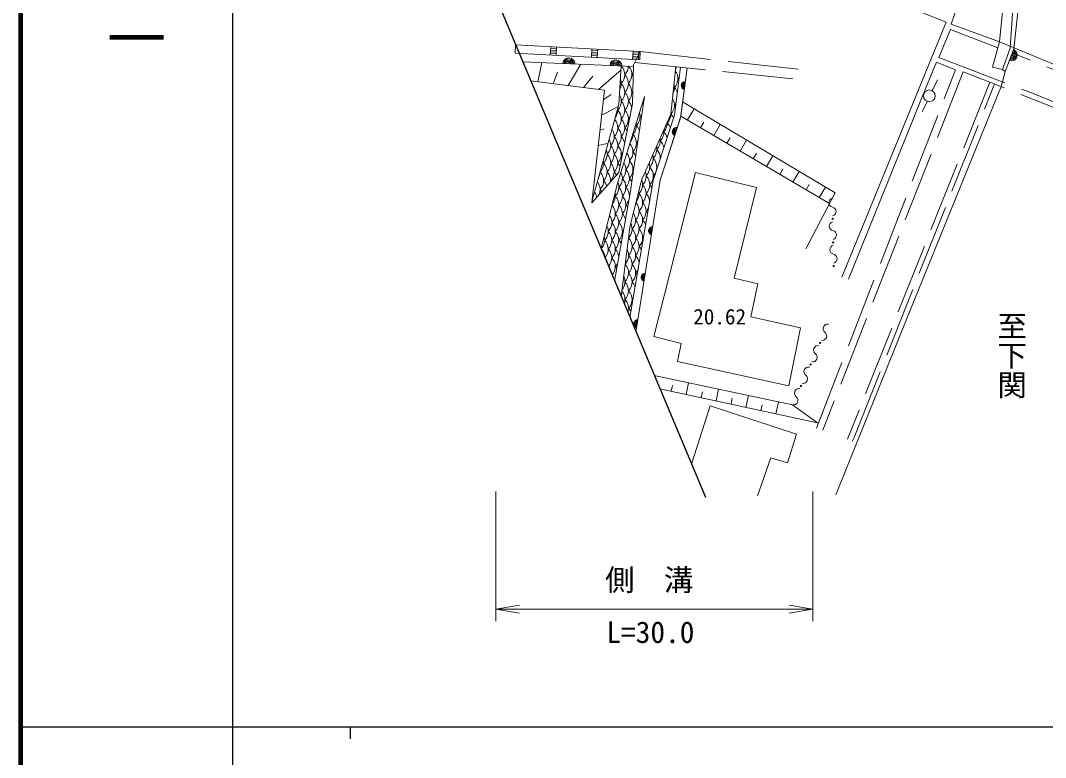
# Model space of a CAD drawing. Units: millimetres, scale not verified. Extents: x 40000 to 680000, y 20000 to 380000.
# Drawn here: x 40000 to 127037, y 202409 to 265006 of the extents above; entities that cross this region are included whole.
import ezdxf
from ezdxf.enums import TextEntityAlignment as Align

# ---------------------------------------------------------------- set-up
doc = ezdxf.new("R2010")
doc.units = ezdxf.units.MM
doc.header["$LTSCALE"] = 1000
doc.linetypes.add('DASHED', pattern=[7.5, 6, -1.5])
for name, color, linetype, lineweight in [('M-BMK-OTRS', 5, 'Continuous', 25), ('M-STR-HTXT', 7, 'Continuous', 13), ('M-TTL', 2, 'Continuous', 140), ('M-TTL-BAND', 7, 'Continuous', 25), ('M-WORK', 1, 'Continuous', 13)]:
    doc.layers.add(name, color=color, linetype=linetype, lineweight=lineweight)
doc.styles.add('@ＭＳ ゴシック', font='')
doc.styles.add('ＭＳ ゴシック', font='')
doc.styles.get('@ＭＳ ゴシック').set_extended_font_data('@MS Gothic')
doc.styles.get('ＭＳ ゴシック').set_extended_font_data('MS Gothic')

# ---------------------------------------------------------------- blocks, each defined once
blk = doc.blocks.new('open_arrow')
at = {"color": 0, "linetype": 'Continuous', "lineweight": -2}
blk.add_lwpolyline([(7.5, 1.25), (0, 0), (7.5, -1.25)], dxfattribs=at)

msp = doc.modelspace()

# ---------------------------------------------------------------- linework, layer by layer
at = {"layer": 'M-BMK-OTRS'}
msp.add_line((77485, 273828), (98154, 224509), dxfattribs=at)
at = {"layer": 'M-STR-HTXT'}
for p, q in [((80369, 225000), (80369, 214000)), ((107270, 225000), (107270, 214000)), ((80369, 215000), (107270, 215000))]:
    msp.add_line(p, q, dxfattribs=at)
at = {"layer": 'M-TTL'}
msp.add_line((40000, 380000), (40000, 20000), dxfattribs=at)
at = {"layer": 'M-TTL-BAND'}
for p, q in [((58000, 370000), (58000, 20000)), ((40000, 205000), (579000, 205000)), ((68000, 205000), (68000, 204000))]:
    msp.add_line(p, q, dxfattribs=at)
at = {"layer": 'M-WORK'}
for p, q in [((110446, 268103), (118603, 264874)), ((123136, 263195), (123493, 266987)), ((124323, 266872), (124030, 262646)), ((118603, 264874), (109746, 243198)), ((118963, 264231), (117984, 261868)), ((82028, 262938), (81991, 262239)), ((82028, 262938), (92627, 262368)), ((122536, 261050), (123136, 263195)), ((81991, 262239), (92589, 261669)), ((85024, 262777), (84987, 262078)), ((84994, 262217), (85493, 262191)), ((85002, 262357), (85501, 262330)), ((85009, 262497), (85508, 262470)), ((85017, 262637), (85516, 262610)), ((85486, 262051), (85523, 262750)), ((88519, 262589), (88482, 261890)), ((88489, 262030), (88988, 262003)), ((88497, 262170), (88996, 262143)), ((88504, 262309), (89003, 262282)), ((88512, 262449), (89011, 262422)), ((88981, 261863), (89018, 262562)), ((92014, 262401), (91976, 261702)), ((91999, 262122), (92498, 262095)), ((92007, 262261), (92506, 262235)), ((92062, 261234), (92627, 262368)), ((92476, 261675), (92513, 262374)), ((92627, 262368), (92589, 261669)), ((124030, 262646), (123378, 260833)), ((92058, 261107), (82652, 261499)), ((83934, 259804), (84274, 261430)), ((86513, 259471), (87568, 261293)), ((91014, 261150), (90819, 257859)), ((91968, 257934), (92062, 261234)), ((91984, 261842), (92483, 261815)), ((91991, 261982), (92491, 261955)), ((117791, 261477), (116872, 259274)), ((119400, 260806), (117791, 261477)), ((85224, 259637), (85600, 260621)), ((87802, 259304), (88607, 260291)), ((89092, 259138), (90995, 260829)), ((95229, 257056), (95634, 261075)), ((95532, 256961), (96033, 261033)), ((96606, 260974), (96042, 256727)), ((123378, 260833), (122536, 261050)), ((123262, 259396), (123600, 260672)), ((123600, 260672), (123378, 260833)), ((83310, 259884), (89576, 259076)), ((115219, 239549), (123262, 259396)), ((117417, 259031), (117880, 259959)), ((89576, 259076), (88528, 249522)), ((89487, 258268), (90151, 258714)), ((92984, 258542), (90686, 251193)), ((91749, 250161), (92984, 258542)), ((116872, 259274), (110315, 243028)), ((90819, 257859), (88550, 249720)), ((89345, 256976), (90770, 257699)), ((90811, 252086), (91968, 257934)), ((96223, 258090), (109173, 250375)), ((117004, 258154), (116552, 257284)), ((92743, 251458), (95229, 257056)), ((93713, 251407), (95532, 256961)), ((108689, 249451), (96064, 256890)), ((96627, 256558), (97191, 257514)), ((96042, 256727), (94306, 251442)), ((97747, 255898), (98026, 256370)), ((98867, 255238), (99424, 256183)), ((89204, 255684), (89567, 255816)), ((99987, 254578), (100263, 255045)), ((89062, 254392), (89814, 254565)), ((101107, 253918), (101658, 254852)), ((102228, 253258), (102499, 253720)), ((103348, 252598), (103891, 253522)), ((88528, 249522), (90811, 252086)), ((93785, 238157), (97320, 252089)), ((97320, 252089), (102492, 250823)), ((104468, 251938), (104736, 252395)), ((105588, 251279), (106125, 252191)), ((90686, 251193), (89314, 245603)), ((91742, 239790), (93713, 251407)), ((91754, 247443), (92743, 251458)), ((94306, 251442), (92263, 238548)), ((102492, 250823), (100592, 243118)), ((106708, 250619), (106973, 251069)), ((107828, 249959), (108359, 250860)), ((90452, 242863), (91749, 250161)), ((109173, 250375), (106686, 245622)), ((91014, 241545), (91754, 247443)), ((90527, 242685), (90456, 242878)), ((100592, 243118), (102598, 242643)), ((102598, 242643), (102017, 239846)), ((102017, 239846), (106239, 238896)), ((109225, 224705), (115219, 239549)), ((106239, 238896), (105236, 233988)), ((96107, 237577), (93785, 238157)), ((95790, 236046), (96107, 237577)), ((105236, 233988), (95790, 236046)), ((93819, 234840), (105553, 232352)), ((96522, 233241), (96734, 234222)), ((107664, 230828), (94287, 233725)), ((95252, 233516), (95358, 234006)), ((97793, 232966), (97900, 233462)), ((99063, 232691), (99278, 233682)), ((100334, 232415), (100442, 232917)), ((101604, 232140), (101821, 233143)), ((104145, 231590), (104365, 232604)), ((96971, 227328), (98563, 232282)), ((98563, 232282), (105905, 229866)), ((102875, 231865), (102985, 232372)), ((105553, 232352), (107664, 230828)), ((105905, 229866), (105131, 227450)), ((103723, 227849), (102574, 224636)), ((105131, 227450), (103723, 227849))]:
    msp.add_line(p, q, dxfattribs=at)
at = {"layer": 'M-WORK', "linetype": 'DASHED'}
for p, q in [((119031, 264705), (123136, 263195)), ((122993, 262686), (118963, 264231)), ((123136, 263195), (139961, 256274)), ((92627, 262368), (106343, 260835)), ((139645, 255987), (124212, 262257)), ((92161, 261432), (106166, 259991)), ((107584, 230379), (119400, 260806))]:
    msp.add_line(p, q, dxfattribs=at)
at = {"layer": 'M-WORK'}
for points in [[(123600, 260672), (124347, 262606), (124826, 267030), (123888, 271166), (121992, 274882), (118545, 278405), (114370, 280646), (109142, 281948), (104392, 281201), (95679, 277218)], [(96606, 260974), (96064, 256890), (94306, 251442), (92263, 238548)]]:
    msp.add_lwpolyline(points, dxfattribs=at)
at = {"layer": 'M-WORK', "linetype": 'DASHED'}
for points in [[(119031, 264705), (119663, 266505), (119739, 270355), (119069, 273515), (114703, 277613), (112213, 278877), (107636, 279221), (79977, 267827)], [(117984, 261868), (125789, 258881), (141042, 252651), (159024, 245555)], [(122313, 259775), (120056, 260641), (108120, 230206)], [(158364, 245383), (122313, 259775), (110219, 229440)], [(110613, 229255), (110779, 229600), (122714, 259614)]]:
    msp.add_lwpolyline(points, dxfattribs=at)
at = {"layer": 'M-WORK'}
for centre, radius in [((117172, 258605), 500), ((108965, 248155), 50), ((109008, 246156), 50), ((109051, 244156), 50), ((107901, 237615), 50), ((107086, 235788), 50), ((106271, 233962), 50)]:
    msp.add_circle(centre, radius, dxfattribs=at)
for centre, radius, start, end in [((124141, 262071), 500, 248.8865, 68.8865), ((124141, 262071), 400, 248.8865, 68.8865), ((124141, 262071), 300, 248.8865, 68.8865), ((124141, 262071), 200, 248.8865, 68.8865), ((124141, 262071), 100, 248.8865, 68.8865), ((86563, 261336), 500, 357.6163, 177.6163), ((86563, 261336), 400, 357.6163, 177.6163), ((86563, 261336), 300, 357.6163, 177.6163), ((86563, 261336), 200, 357.6163, 177.6163), ((86563, 261336), 100, 357.6163, 177.6163), ((90559, 261170), 500, 357.6163, 177.6163), ((90559, 261170), 400, 357.6163, 177.6163), ((90559, 261170), 300, 357.6163, 177.6163), ((90559, 261170), 200, 357.6163, 177.6163), ((90559, 261170), 100, 357.6163, 177.6163), ((89926, 261150), 1088, 353.23396, 360), ((90226, 260400), 1088, 316.39718, 43.60282), ((90526, 261150), 1088, 316.39718, 358.69106), ((90826, 260400), 1088, 316.39718, 41.75092), ((90526, 259650), 1088, 316.39718, 43.60282), ((91126, 261150), 1088, 316.39718, 327.42951), ((91126, 259650), 1088, 33.43775, 43.60282), ((94741, 260056), 1088, 316.39718, 37.97678), ((94741, 261556), 1088, 323.66181, 333.26397), ((89926, 259650), 1088, 333.08876, 20.1452), ((90226, 258900), 1088, 316.39718, 43.60282), ((90826, 258900), 1088, 316.39718, 43.60282), ((94441, 259306), 1088, 332.35913, 16.13266), ((95041, 260806), 1088, 316.39718, 324.5713), ((95041, 259306), 1088, 37.66231, 43.60282), ((96462, 259480), 354, 91.23434, 253.63952), ((96462, 259480), 283, 93.45838, 251.41548), ((96462, 259480), 212, 97.20471, 247.66916), ((96462, 259480), 142, 104.91644, 239.95743), ((96462, 259480), 100, 115.2341, 229.63976), ((89926, 258150), 1088, 316.39718, 29.9522), ((90526, 258150), 1088, 316.39718, 43.60282), ((91126, 259650), 1088, 316.39718, 323.3046), ((91126, 258150), 1088, 37.17659, 43.60282), ((94741, 258556), 1088, 18.74353, 43.60282), ((90226, 257400), 1088, 316.39718, 43.60282), ((90826, 257400), 1088, 12.93233, 43.60282), ((91818, 257596), 1088, 12.51751, 22.82151), ((94441, 257806), 1088, 316.39718, 32.09461), ((94741, 258556), 1088, 316.39718, 327.22479), ((94741, 257056), 1088, 35.91696, 43.60282), ((89626, 257400), 1088, 325.72915, 3.53562), ((89926, 256650), 1088, 316.39718, 43.60282), ((90526, 256650), 1088, 316.39718, 43.60282), ((90826, 257400), 1088, 316.39718, 324.48703), ((91518, 256846), 1088, 316.39718, 17.41357), ((91818, 257596), 1088, 316.39718, 330.71379), ((91818, 256096), 1088, 34.47112, 43.60282), ((94141, 257056), 1088, 316.39718, 360), ((94441, 256306), 1088, 21.92123, 43.60282), ((89626, 255900), 1088, 316.39718, 39.14424), ((89926, 255150), 1088, 316.39718, 43.60282), ((90226, 255900), 1088, 316.39718, 43.60282), ((90526, 255150), 1088, 27.68486, 43.60282), ((90826, 255900), 1088, 38.77484, 43.60282), ((91218, 256096), 1088, 316.39718, 11.13989), ((91518, 255346), 1088, 16.73508, 43.60282), ((93841, 256306), 1088, 316.39718, 3.66521), ((94141, 255556), 1088, 17.48781, 43.60282), ((95692, 255560), 354, 80.91967, 243.32484), ((89326, 255150), 1088, 316.39718, 33.04459), ((89626, 254400), 1088, 316.39718, 43.60282), ((90226, 254400), 1088, 12.79748, 43.60282), ((90918, 255346), 1088, 322.05021, 3.21398), ((91218, 254596), 1088, 316.39718, 43.60282), ((93541, 255556), 1088, 316.39718, 6.92808), ((93841, 254806), 1088, 12.51202, 43.60282), ((95692, 255560), 283, 83.14371, 241.10081), ((95692, 255560), 212, 86.89003, 237.35448), ((95692, 255560), 142, 94.60176, 229.64275), ((95692, 255560), 100, 104.91942, 219.32509), ((89026, 254400), 1088, 316.39718, 26.30127), ((89326, 253650), 1088, 316.39718, 43.60282), ((89926, 253650), 1088, 316.39718, 43.60282), ((90618, 254596), 1088, 336.1409, 349.12329), ((90918, 253846), 1088, 316.39718, 41.00168), ((91518, 255346), 1088, 316.39718, 326.49622), ((91518, 253846), 1088, 36.84232, 43.60282), ((92941, 254056), 1088, 316.39718, 12.66863), ((93241, 254806), 1088, 316.39718, 9.90579), ((93541, 254056), 1088, 6.66492, 43.60282), ((88726, 253650), 1088, 316.39718, 18.50983), ((89026, 252900), 1088, 316.39718, 43.60282), ((89626, 252900), 1088, 316.39718, 43.60282), ((90226, 254400), 1088, 316.39718, 324.62189), ((90226, 252900), 1088, 38.70283, 43.60282), ((90618, 253096), 1088, 316.39718, 37.05087), ((91218, 253096), 1088, 20.37396, 43.60282), ((92641, 253306), 1088, 316.39718, 15.26265), ((92941, 252556), 1088, 316.39718, 43.60282), ((93241, 253306), 1088, 359.0743, 43.60282), ((93541, 254056), 1088, 316.39718, 317.05892), ((93541, 252556), 1088, 43.28325, 43.60282), ((88426, 252900), 1088, 320.62095, 8.64382), ((88726, 252150), 1088, 316.39718, 43.60282), ((89326, 252150), 1088, 316.39718, 43.60282), ((89926, 252150), 1088, 27.59704, 43.60282), ((90318, 252346), 1088, 316.39718, 32.89431), ((90918, 252346), 1088, 316.39718, 43.60282), ((91218, 253096), 1088, 316.39718, 322.85734), ((92341, 252556), 1088, 316.39718, 17.72), ((92641, 251806), 1088, 316.39718, 43.60282), ((93241, 253306), 1088, 316.39718, 324.64954), ((93241, 251806), 1088, 40.13819, 43.60282), ((88126, 252150), 1088, 339.97403, 349.29074), ((88426, 251400), 1088, 316.39718, 41.40715), ((89026, 251400), 1088, 354.58461, 43.60282), ((89626, 251400), 1088, 25.10456, 43.60282), ((90018, 251596), 1088, 316.39718, 28.46977), ((90318, 250846), 1088, 316.39718, 43.60282), ((90618, 251596), 1088, 316.39718, 43.60282), ((90918, 250846), 1088, 23.63285, 43.60282), ((91218, 251596), 1088, 39.11988, 43.60282), ((92041, 251806), 1088, 316.39718, 20.06416), ((92341, 251056), 1088, 316.39718, 43.60282), ((92941, 251056), 1088, 36.88245, 43.60282), ((88126, 250650), 1088, 333.33241, 35.49633), ((88726, 250650), 1088, 14.69519, 43.60282), ((89326, 250650), 1088, 40.17625, 43.60282), ((89718, 250846), 1088, 316.39718, 22.43486), ((90018, 250096), 1088, 316.39718, 43.60282), ((90618, 250096), 1088, 358.65661, 43.60282), ((91741, 251056), 1088, 316.39718, 22.31295), ((92041, 250306), 1088, 316.39718, 43.60282), ((92641, 250306), 1088, 27.07118, 43.60282), ((87826, 249900), 1088, 2.81455, 29.03862), ((88426, 249900), 1088, 30.78929, 43.60282), ((89418, 250096), 1088, 320.94229, 11.09195), ((89718, 249346), 1088, 316.39718, 43.60282), ((90318, 249346), 1088, 316.39718, 43.60282), ((90918, 250846), 1088, 316.39718, 316.78417), ((91441, 250306), 1088, 322.50322, 10.31909), ((91741, 249556), 1088, 316.39718, 43.60282), ((92341, 249556), 1088, 6.94885, 43.60282), ((109019, 249532), 384, 103.92206, 258.56129), ((87526, 249150), 1088, 20.88265, 21.72811), ((89418, 248596), 1088, 316.39718, 41.0945), ((90018, 248596), 1088, 316.39718, 43.60282), ((90618, 250096), 1088, 316.39718, 341.6676), ((90618, 248596), 1088, 31.27988, 43.60282), ((91441, 248806), 1088, 316.39718, 40.24528), ((92041, 248806), 1088, 316.39718, 43.60282), ((92341, 249556), 1088, 316.39718, 333.79764), ((108867, 248778), 384, 283.92206, 78.56129), ((89118, 247846), 1088, 316.39718, 33.67821), ((89718, 247846), 1088, 316.39718, 43.60282), ((90318, 247846), 1088, 15.02321, 43.60282), ((91141, 248056), 1088, 316.39718, 32.28598), ((91741, 248056), 1088, 316.39718, 43.60282), ((92341, 248056), 1088, 33.67237, 43.60282), ((88818, 247096), 1088, 316.39718, 25.252), ((89418, 247096), 1088, 316.39718, 43.60282), ((90018, 247096), 1088, 316.39718, 43.60282), ((90318, 247846), 1088, 316.39718, 325.301), ((90841, 247306), 1088, 317.60942, 23.05782), ((91141, 246556), 1088, 316.39718, 43.60282), ((91441, 247306), 1088, 316.39718, 43.60282), ((91741, 246556), 1088, 316.39718, 43.60282), ((92041, 247306), 1088, 18.19177, 43.60282), ((93680, 247143), 354, 89.79075, 252.19593), ((93680, 247143), 283, 92.01479, 249.97189), ((93680, 247143), 212, 95.76111, 246.22556), ((93680, 247143), 142, 103.47284, 238.51383), ((93680, 247143), 100, 113.79051, 228.19617), ((109062, 247532), 384, 103.92206, 258.56129), ((88518, 246346), 1088, 317.13373, 14.90051), ((88818, 245596), 1088, 317.76804, 43.60282), ((89118, 246346), 1088, 316.39718, 43.60282), ((89418, 245596), 1088, 316.39718, 43.60282), ((89718, 246346), 1088, 316.39718, 43.60282), ((90018, 245596), 1088, 24.50977, 43.60282), ((90318, 246346), 1088, 37.96687, 43.60282), ((90841, 245806), 1088, 316.39718, 42.67991), ((91441, 245806), 1088, 316.39718, 43.60282), ((92041, 247306), 1088, 316.39718, 322.55472), ((92041, 245806), 1088, 39.54685, 43.60282), ((108910, 246779), 384, 283.92206, 78.56129), ((88518, 244846), 1088, 3.48648, 41.98882), ((89118, 244846), 1088, 318.53795, 43.60282), ((89718, 244846), 1088, 1.75521, 43.60282), ((90541, 245056), 1088, 319.26323, 26.44312), ((91141, 245056), 1088, 316.39718, 43.60282), ((91741, 245056), 1088, 26.23663, 43.60282), ((109106, 245533), 384, 103.92206, 258.56129), ((88818, 244096), 1088, 5.72089, 39.75442), ((89418, 244096), 1088, 319.31289, 43.60282), ((90841, 244306), 1088, 316.39718, 43.60282), ((91441, 244306), 1088, 5.11939, 43.60282), ((108953, 244779), 384, 283.92206, 78.56129), ((89118, 243346), 1088, 8.28542, 37.18988), ((89718, 244846), 1088, 316.39718, 338.569), ((89718, 243346), 1088, 32.09493, 43.60282), ((90541, 243556), 1088, 316.39718, 41.44529), ((91141, 243556), 1088, 316.39718, 43.60282), ((91441, 244306), 1088, 316.39718, 335.6271), ((89418, 242596), 1088, 16.27884, 34.07319), ((90241, 242806), 1088, 320.99229, 24.71406), ((90841, 242806), 1088, 316.39718, 43.60282), ((91441, 242806), 1088, 32.94741, 43.60282), ((93054, 243192), 354, 89.79075, 252.19593), ((93054, 243192), 283, 92.01479, 249.97189), ((93054, 243192), 212, 95.76111, 246.22556), ((93054, 243192), 142, 103.47284, 238.51383), ((93054, 243192), 100, 113.79051, 228.19617), ((90241, 241306), 1088, 340.52016, 40.18675), ((90541, 242056), 1088, 316.39718, 43.60282), ((90841, 241306), 1088, 316.39718, 43.60282), ((91141, 242056), 1088, 17.11431, 43.60282), ((90541, 240556), 1088, 341.56562, 43.60282), ((91141, 242056), 1088, 316.39718, 323.63217), ((91141, 240556), 1088, 38.89098, 43.60282), ((90841, 239806), 1088, 25.38492, 43.60282), ((92427, 239241), 354, 89.79075, 252.19593), ((92427, 239241), 283, 92.01479, 249.97189), ((92427, 239241), 212, 95.76111, 246.22556), ((92427, 239241), 142, 103.47284, 238.51383), ((92427, 239241), 100, 113.79051, 228.19617), ((108078, 238220), 384, 258.63616, 53.27539), ((108538, 238836), 384, 78.63616, 233.27539), ((107723, 237009), 384, 78.63616, 233.27539), ((107263, 236393), 384, 258.63616, 53.27539), ((106908, 235183), 384, 78.63616, 233.27539), ((106448, 234567), 384, 258.63616, 53.27539), ((106093, 233357), 384, 78.63616, 233.27539), ((105634, 232740), 384, 258.63616, 53.27539)]:
    msp.add_arc(centre, radius, start, end, dxfattribs=at)

# ---------------------------------------------------------------- block references
at = {"layer": 'M-STR-HTXT', "xscale": 267, "yscale": 267}
msp.add_blockref('open_arrow', (80369, 215000), dxfattribs=at)
at = {"layer": 'M-STR-HTXT', "xscale": 267, "yscale": 267, "rotation": 180}
msp.add_blockref('open_arrow', (107270, 215000), dxfattribs=at)

# ---------------------------------------------------------------- texts
at = {"layer": 'M-STR-HTXT', "style": '@ＭＳ ゴシック'}
msp.add_text('至下関', height=1833, rotation=270, dxfattribs=at).set_placement((122712, 240327), align=Align.BOTTOM_LEFT)
at = {"layer": 'M-STR-HTXT', "style": 'ＭＳ ゴシック'}
msp.add_text('側\u3000溝', height=1833, dxfattribs=at).set_placement((89638, 216018), align=Align.BOTTOM_LEFT)
msp.add_text('L=30.0', height=1833, dxfattribs=at).set_placement((93486, 211586), align=Align.BOTTOM_CENTER)
at = {"layer": 'M-TTL-BAND', "style": '@ＭＳ ゴシック'}
msp.add_text('縮尺千分の一', height=3666, rotation=270, dxfattribs=at).set_placement((49777, 261030), align=Align.MIDDLE_RIGHT)
at = {"layer": 'M-WORK', "style": 'ＭＳ ゴシック'}
msp.add_text('20.62', height=1320, dxfattribs=at).set_placement((97123, 238793), align=Align.BOTTOM_LEFT)

doc.saveas('drawing.dxf')
